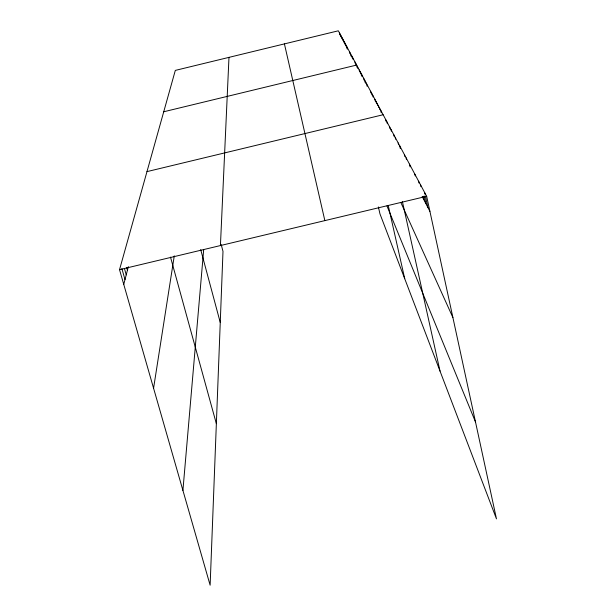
<?xml version="1.0" encoding="UTF-8"?>
<svg xmlns="http://www.w3.org/2000/svg" width="616" height="616" viewBox="0 0 616 616"><rect width="100%" height="100%" fill="white"/><g stroke="black" fill="none" stroke-linecap="round" stroke-linejoin="round"><path stroke-width="0.92" d="M220.428 245.561L228.983 57.365M182.913 490.413L203.68 249.742M153.576 388.234L174.282 255.856M123.747 284.361L128.374 266.628M221.183 244.49L222.992 251.374L210.133 585.2L119.527 269.669L175.314 70.401L338.338 30.8L426.657 196.296L496.473 518.88L379.964 213.891L378.386 206.938M163.733 111.766L356.625 65.065L357.218 67.714M146.978 171.618L383.129 114.738M119.527 269.669L426.657 196.296M422.153 196.435L429.906 211.327M400.87 202.541L452.899 317.548M386.971 205.952L475.506 422.006M124.432 268.538L126.234 274.844M121.876 268.638L125.002 279.548M126.673 267.56L127.435 270.231M170.509 257.111L216.355 423.685M200.7 249.595L220.251 322.484M284.415 43.898L324.855 220.613M352.606 57.534L352.991 59.244M351.828 56.087L352.252 57.958M350.319 53.253L350.943 56.017M349.58 51.867L349.996 53.7M346.708 46.493L347.316 49.172M346.015 45.191L346.623 47.855M345.33 43.913L345.73 45.676M344.66 42.643L345.052 44.398M343.99 41.388L344.382 43.135M343.328 40.155L343.72 41.888M342.681 38.931L343.066 40.656M342.034 37.73L342.419 39.439M341.403 36.537L341.788 38.238M340.771 35.366L341.156 37.052M340.155 34.203L340.579 36.067M339.539 33.056L339.963 34.912M366.551 83.668L367.136 86.286M365.581 81.851L365.966 83.584M364.626 80.057L365.203 82.636M363.679 78.294L364.102 80.157M361.838 74.836L362.254 76.677M360.938 73.15L361.554 75.891M360.052 71.487L360.46 73.304M359.174 69.847L359.582 71.648M357.465 66.636L357.858 68.415M388.28 205.682L404.727 278.717M355.794 63.517L356.194 65.273M354.978 61.993L355.37 63.733M380.673 110.133L381.265 112.805M379.479 107.892L379.872 109.663M378.301 105.69L378.694 107.438M377.146 103.519L377.531 105.259M376.006 101.386L376.422 103.257M374.89 99.291L375.298 101.147M372.703 95.195L373.111 97.028M371.633 93.201L372.041 95.01M370.586 91.23L370.986 93.031M395.21 137.376L395.611 139.185M393.77 134.673L394.163 136.467M390.968 129.422L391.353 131.185M389.597 126.858L389.99 128.613M386.94 121.883L387.356 123.739M385.647 119.458L386.055 121.298M402.425 201.709L440.024 371.101M409.494 164.149L410.094 166.898M406.098 157.781L406.498 159.583M404.45 154.693L404.843 156.479M399.699 145.784L400.315 148.579M398.175 142.927L398.583 144.775M424.147 195.965L425.741 203.334M420.566 184.885L420.959 186.71M423.138 196.727L423.731 199.461M418.618 181.243L419.011 183.044M414.853 174.189L415.246 175.96M424.578 192.408L424.978 194.263M425.387 196.127L427.804 207.284"/></g></svg>
